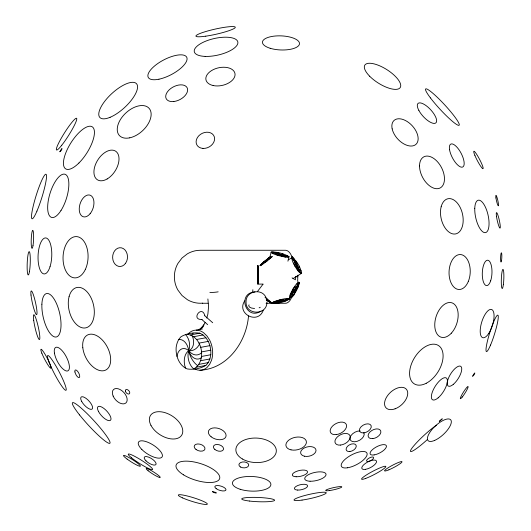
<?xml version="1.0" encoding="UTF-8"?>
<svg xmlns="http://www.w3.org/2000/svg" width="531" height="531" viewBox="0 0 531 531"><rect width="100%" height="100%" fill="white"/><g stroke="black" fill="none" stroke-linecap="round" stroke-linejoin="round"><path stroke-width="0.8" d="M185.578 334.616A12.087 8.476 79.5 0 1 188.671 350.666A14.025 9.83 79.5 0 0 193.696 368.919C207.236 361.611 202.437 336.229 187.191 334.318M210.787 354.735C211.438 346.378 207.953 336.714 199.815 333.189C193.636 332.18 186.474 333.508 181.064 336.681C178.104 339.475 176.664 343.391 176.159 347.367C175.509 355.724 178.993 365.388 187.124 368.919C193.311 369.928 200.472 368.594 205.875 365.428C208.842 362.627 210.283 358.71 210.787 354.735L201.495 356.467M258.358 274.812C257.993 286.481 257.767 267 257.435 273.684M257.515 278.018L258.185 273.631L257.893 265.54L257.442 276.412M296.524 283.959L298.515 282.147L299.424 282.459C298.21 288.306 294.931 294.831 289.886 298.097L289.986 295.316A9.312 1.852 -59.6 0 1 296.517 283.979M297.679 281.476L297.831 275.191M263.071 284.092L257.893 284.092L258.225 281.37A9.312 0.471 -90 0 0 258.225 268.255M252.663 292.654L252.862 289.72M271.772 303.068L271.733 303.447C277.766 303.905 284.297 301.993 289.554 299.026L289.017 298.429L286.242 298.528A9.312 1.401 -14.4 0 0 273.611 301.927L271.772 303.068A5.987 0.903 -14.4 0 1 277.454 301.349A5.987 0.903 -14.4 0 1 281.762 300.938A4.381 0.657 -14.4 0 0 285.572 300.413A4.381 0.657 -14.4 0 0 289.554 299.026M248.508 316.025C246.464 341.772 227.666 368.906 199.981 370.24M266.894 302C267.412 315.507 245.541 315.507 246.059 302C245.528 290.51 263.336 287.61 266.389 298.741M269.881 257.09L271.155 252.125C277.189 251.667 283.713 253.586 288.977 256.546L287.921 261.179M296.192 289.587L293.889 295.15L291.957 297.26M206.738 318.009L207.88 314.093L208.59 306.526L207.88 298.96M249.046 304.867L248.72 305.571L249.344 306.978L251.488 308.053L254.575 308.511M244.751 300.785C235.983 313.715 258.039 325.058 263.257 310.257M292.581 295.495L290.497 299.71A26.085 9.983 -90 0 1 285.472 303.261L275.018 303.261M202.895 326.525L205.085 322.49M260.21 265.274L259.971 265.719L262.095 264.677A9.312 0.75 -39.1 0 0 272.297 256.48A5.934 0.478 -39.1 0 1 267.445 260.23A5.934 0.478 -39.1 0 1 266.403 260.429A4.719 0.378 -39.1 0 0 263.562 262.009L260.21 265.274A4.381 0.352 -39.1 0 1 263.615 262.334A4.381 0.352 -39.1 0 1 266.403 260.429A5.987 0.485 -39.1 0 0 271.109 257.177M202.875 326.625L203.897 324.906L200.094 329.034L202.849 327.269L198.767 329.665M301.356 273.671L298.754 271.739A9.312 1.852 59.6 0 1 294.97 266.237A9.312 1.852 59.6 0 1 292.216 260.382L292.11 257.608C297.161 260.867 300.44 267.398 301.654 273.239L293.006 278.629M257.362 291.658L262.978 284.244M187.941 334.411L189.288 332.818A20.55 14.403 79.5 0 1 203.712 332.818L206.997 336.004L209.679 340.159A20.085 14.078 79.5 0 1 211.544 360.217L209.639 364.366L206.944 367.552A20.55 14.403 79.5 0 1 194.319 368.713M263.562 262.009L270.777 256.207M192.089 333.893L193.251 333.189M288.36 259.805L292.11 257.608M261.079 311.053C245.807 321.169 236.786 292.807 254.96 291.97M259.155 307.827L260.243 307.283M271.155 252.125L273.034 253.652A9.312 1.401 14.4 0 0 285.665 257.044L289.01 256.931M266.336 300.081L271.845 303.208L269.642 300.918A9.312 0.777 36.6 0 0 265.009 297.241M196.251 330.129L202.371 328.994M190.529 334.915L199.815 333.189M193.755 336.681L203.041 334.948M196.643 339.475L205.928 337.749M198.992 343.126L208.278 341.393M200.652 347.367L209.937 345.635M201.508 351.914L210.794 350.188M200.625 360.708L209.918 358.983M198.952 364.352L208.245 362.627M196.589 367.153L205.875 365.428M202.072 319.463C190.304 320.206 201.893 304.256 204.827 315.68M295.707 276.764L297.911 276.764M202.351 303.261L208.019 303.261M266.091 303.261L271.799 303.261M292.096 277.866L294.745 279.465M204.8 315.786L212.705 322.748M201.647 319.35L207.674 324.66M291.957 256.261L293.889 258.378L295.223 261.066M292.581 258.026L290.497 253.818A26.085 9.983 -90 0 0 285.472 250.267L200.419 250.267A26.085 25.86 -90 0 0 187.397 253.811L182 258.026L177.865 263.515A26.689 26.457 -90 0 0 177.865 290.012L182 295.495L187.397 299.71A26.085 25.86 -90 0 0 202.683 303.161M257.489 279.452L257.893 284.092M257.562 268.255L258.013 283.773M257.774 283.773L258.013 265.858M289.017 298.429A5.144 0.777 -14.4 0 1 281.762 300.938A6 0.903 -14.4 0 0 275.085 303.566M287.875 298.389A7.295 1.102 -14.4 0 1 281.762 300.938A4.699 0.71 -14.4 0 0 278.908 302.219A4.699 0.71 -14.4 0 0 280.6 302.478M272.018 303.553A8.848 1.334 -14.4 0 1 281.762 300.938A4.719 0.71 -14.4 0 0 286.03 300.851M273.611 301.927A5.934 0.896 -14.4 0 1 279.777 300.493A5.934 0.896 -14.4 0 1 281.762 300.938A5.854 0.883 -14.4 0 0 283.707 299.55A5.854 0.883 -14.4 0 0 279.625 299.889M258.126 282.844A7.295 0.372 -90 0 1 257.834 275.821A8.848 0.445 -90 0 0 257.834 265.699M260.223 265.759A5.144 0.412 -39.1 0 1 266.403 260.429A6 0.485 -39.1 0 0 270.319 257.19M260.947 265.407A7.295 0.584 -39.1 0 1 266.403 260.429A4.699 0.378 -39.1 0 0 269.005 257.993A4.699 0.378 -39.1 0 0 268.049 258.292M267.199 260.854A5.854 0.471 -39.1 0 1 264.338 262.653A5.854 0.471 -39.1 0 1 266.403 260.429A8.848 0.71 -39.1 0 0 270.345 257.422M271.188 252.51A5.144 0.777 14.4 0 1 279.253 254.123A6 0.903 14.4 0 0 287.132 255.404M271.832 253.028A7.295 1.102 14.4 0 1 279.253 254.123A4.699 0.71 14.4 0 0 282.857 254.568A4.699 0.71 14.4 0 0 282.2 253.679M288.439 257.15A5.987 0.903 14.4 0 1 282.479 255.736A5.987 0.903 14.4 0 1 279.253 254.123A4.381 0.657 14.4 0 0 276.166 252.789A4.381 0.657 14.4 0 0 271.726 251.913M288.997 256.738A8.848 1.334 14.4 0 1 279.253 254.123A5.854 0.883 14.4 0 0 276.067 254.123A5.854 0.883 14.4 0 0 279.04 255.69M276.518 252.325A4.719 0.71 14.4 0 1 279.253 254.123A5.934 0.896 14.4 0 0 279.824 255.252A5.934 0.896 14.4 0 0 285.665 257.044M291.811 258.033A5.144 1.022 59.6 0 1 296.457 264.69A6 1.195 59.6 0 0 301.25 270.89M291.851 258.982A7.295 1.454 59.6 0 1 296.457 264.69A4.699 0.936 59.6 0 0 298.767 267.378A4.699 0.936 59.6 0 0 299.039 266.031M300.738 273.551A5.987 1.188 59.6 0 1 297.493 268.394A5.987 1.188 59.6 0 1 296.457 264.69A4.381 0.87 59.6 0 0 295.296 261.385A4.381 0.87 59.6 0 0 292.727 257.727M301.502 273.458A8.848 1.759 59.6 0 1 296.457 264.69A5.854 1.162 59.6 0 0 294.074 262.745A5.854 1.162 59.6 0 0 294.97 266.237M295.953 261.099A4.719 0.936 59.6 0 1 296.457 264.69A5.934 1.181 59.6 0 0 295.92 266.25A5.934 1.181 59.6 0 0 298.754 271.739M298.515 282.147A5.144 1.022 -59.6 0 1 295.229 289.269A6 1.195 -59.6 0 0 292.488 296.165M297.625 282.811A7.295 1.454 -59.6 0 1 295.229 289.269A4.699 0.936 -59.6 0 0 294.194 292.389A4.699 0.936 -59.6 0 0 295.681 291.632M289.581 297.665A5.987 1.188 -59.6 0 1 292.362 292.349A5.987 1.188 -59.6 0 1 295.229 289.269A4.381 0.87 -59.6 0 0 297.632 286.382A4.381 0.87 -59.6 0 0 299.424 282.459M290.185 298.037A8.848 1.759 -59.6 0 1 295.229 289.269A4.719 0.936 -59.6 0 0 298.349 286.567M289.986 295.316A5.934 1.181 -59.6 0 1 293.364 290.012A5.934 1.181 -59.6 0 1 295.229 289.269A5.854 1.162 -59.6 0 0 295.501 286.607A5.854 1.162 -59.6 0 0 292.74 289.461M271.58 302.77A5.144 0.425 36.6 0 1 266.462 299.451M270.83 301.986A7.295 0.604 36.6 0 1 266.496 299.378M271.593 303.267A4.381 0.365 36.6 0 1 266.25 299.444M268.135 301.309A4.719 0.392 36.6 0 1 266.456 299.988M266.389 298.449A5.854 0.485 36.6 0 1 266.436 299.205M218.168 291.844A20.55 5.562 -16.3 0 1 209.871 292.369M199.437 344.254A18.744 13.142 79.5 0 1 188.671 350.666A11.085 7.773 79.5 0 0 177.009 356.467M192.169 335.811A10.142 7.109 79.5 0 1 188.671 350.666A13.733 9.631 79.5 0 0 185.518 368.036M178.701 339.475A11.503 8.065 79.5 0 1 188.671 350.666A21.718 15.226 79.5 0 0 197.771 365.753M201.216 357.841A11.987 8.403 79.5 0 1 188.671 350.666A14.324 10.043 79.5 0 0 201.501 352.796M295.528 276.764A26.689 10.215 -90 0 1 295.455 279.837M363.981 432.951A7.68 4.653 -27.7 0 1 357.29 441.274A7.68 4.653 -27.7 0 1 350.095 437.431A7.68 4.653 -27.7 0 1 360.104 430.887M427.521 439.402A20.669 2.675 -42.7 0 1 411.233 449.233A20.669 2.675 -42.7 0 1 436.429 425.265M59.89 151.727C62.008 150.631 63.368 145.069 59.89 151.727M472.663 376.16C474.681 375.251 476.274 369.35 472.663 376.16M212.453 491.686C217.006 494.368 218.44 492.502 212.453 491.686M439.31 421.375L442.157 418.913L439.31 421.375M474.767 208.291A16.6 6.306 77.3 0 0 485.029 232.671A16.6 6.306 77.3 0 0 485.925 208.291A16.6 6.306 77.3 0 0 474.767 208.291M449.551 149.722A12.917 4.905 62.3 0 0 461.817 167.205A12.917 4.905 62.3 0 0 458.963 149.722A12.917 4.905 62.3 0 0 449.551 149.722M418.879 110.475A13.202 5.018 47.3 0 0 435.626 123.066A13.202 5.018 47.3 0 0 426.413 105.868A13.202 5.018 47.3 0 0 418.879 110.475M392.163 128.867A16.209 9.817 47.3 0 0 413.895 145.58A16.209 9.817 47.3 0 0 408.95 122.754A16.209 9.817 47.3 0 0 392.163 128.867M441.161 206.758A18.021 10.912 77.3 0 0 453.819 234.038A18.021 10.912 77.3 0 0 460.53 208.165A18.021 10.912 77.3 0 0 441.161 206.758M468.362 281.337A17.49 10.587 -87.7 0 0 460.49 254.548A17.49 10.587 -87.7 0 0 450.056 280.149A17.49 10.587 -87.7 0 0 468.362 281.337M419.53 165.931A17.583 10.647 62.3 0 0 438.248 188.611A17.583 10.647 62.3 0 0 438.248 162.639A17.583 10.647 62.3 0 0 419.53 165.931M490.657 280.799A12.717 4.832 -87.7 0 0 488.261 260.343A12.717 4.832 -87.7 0 0 482.48 277.607A12.717 4.832 -87.7 0 0 490.657 280.799M488.626 333.621A14.775 5.615 -72.7 0 0 492.244 309.845A14.775 5.615 -72.7 0 0 480.528 327.249A14.775 5.615 -72.7 0 0 488.626 333.621M451.33 333.189A18.021 10.912 -72.7 0 0 453.255 303.433A18.021 10.912 -72.7 0 0 434.803 323.359A18.021 10.912 -72.7 0 0 451.33 333.189M426.24 383.263A22.654 13.713 -57.7 0 0 440.903 347.878A22.654 13.713 -57.7 0 0 411.877 362.859A22.654 13.713 -57.7 0 0 426.24 383.263M395.117 408.804A13.779 8.343 -42.7 0 0 406.653 389.608A13.779 8.343 -42.7 0 0 386.648 397.009A13.779 8.343 -42.7 0 0 395.117 408.804M453.275 384.384A11.655 4.427 -57.7 0 0 461.286 366.921A11.655 4.427 -57.7 0 0 448.874 377.229A11.655 4.427 -57.7 0 0 453.275 384.384M438.175 397.819A12.89 4.898 -57.7 0 0 446.85 378.55A12.89 4.898 -57.7 0 0 433.097 390.205A12.89 4.898 -57.7 0 0 438.175 397.819M434.736 440.372A15.366 5.841 -42.7 0 0 451.244 420.897A15.366 5.841 -42.7 0 0 432.141 429.313A15.366 5.841 -42.7 0 0 434.736 440.372M336.236 434.597A8.861 5.363 -27.7 0 0 346.318 424.475A8.861 5.363 -27.7 0 0 332.552 426.048A8.861 5.363 -27.7 0 0 336.236 434.597M363.815 432.865A6.399 3.876 -27.7 0 0 371.096 425.557A6.399 3.876 -27.7 0 0 361.153 426.692A6.399 3.876 -27.7 0 0 363.815 432.865M340.524 445.078A8.244 4.991 -27.7 0 0 349.989 435.699A8.244 4.991 -27.7 0 0 337.212 437.066A8.244 4.991 -27.7 0 0 340.524 445.078M349.863 451.536A5.483 3.319 -27.7 0 0 356.102 445.277A5.483 3.319 -27.7 0 0 347.579 446.252A5.483 3.319 -27.7 0 0 349.863 451.536M372.828 438.619A6.89 4.175 -27.7 0 0 380.674 430.747A6.89 4.175 -27.7 0 0 369.961 431.975A6.89 4.175 -27.7 0 0 372.828 438.619M291.015 449.857A10.434 6.319 -12.7 0 0 306.42 442.137A10.434 6.319 -12.7 0 0 291.015 438.745A10.434 6.319 -12.7 0 0 291.015 449.857M304.469 456.215A7.826 4.739 -12.7 0 0 316.025 450.421A7.826 4.739 -12.7 0 0 304.469 447.879A7.826 4.739 -12.7 0 0 304.469 456.215M368.335 461.452A3.949 1.5 -27.7 0 0 373.678 457.702A3.949 1.5 -27.7 0 0 368.335 458.572A3.949 1.5 -27.7 0 0 368.335 461.452M374.149 454.914A9.087 3.451 -27.7 0 0 386.455 446.279A9.087 3.451 -27.7 0 0 374.149 448.29A9.087 3.451 -27.7 0 0 374.149 454.914M347.686 467.765A14.39 5.463 -27.7 0 0 367.16 454.091A14.39 5.463 -27.7 0 0 347.686 457.277A14.39 5.463 -27.7 0 0 347.686 467.765M365.454 469.351A8.204 3.12 -27.7 0 0 376.565 461.552A8.204 3.12 -27.7 0 0 365.454 463.371A8.204 3.12 -27.7 0 0 365.454 469.351M365.773 478.391A13.66 1.766 -27.7 0 0 385.632 467.054A13.66 1.766 -27.7 0 0 369.815 472.922A13.66 1.766 -27.7 0 0 365.773 478.391M388.904 469.802A9.87 1.281 -27.7 0 0 402.04 461.797A9.87 1.281 -27.7 0 0 388.904 467.307A9.87 1.281 -27.7 0 0 388.904 469.802M462.262 397.022A7.222 0.936 -57.7 0 0 468.163 386.714A7.222 0.936 -57.7 0 0 462.262 394.055A7.222 0.936 -57.7 0 0 462.262 397.022M490.551 345.044A19.076 2.469 -72.7 0 0 498.071 315.381A19.076 2.469 -72.7 0 0 487.81 339.581A19.076 2.469 -72.7 0 0 490.551 345.044M503.355 284.576A9.538 1.235 -87.7 0 0 503.089 269.449A9.538 1.235 -87.7 0 0 501.297 282.731A9.538 1.235 -87.7 0 0 503.355 284.576M501.523 260.582A4.66 0.604 -87.7 0 0 501.523 252.862A4.66 0.604 -87.7 0 0 500.58 258.73A4.66 0.604 -87.7 0 0 501.523 260.582M496.531 216.661A7.938 1.029 77.3 0 0 500.029 228.111A7.938 1.029 77.3 0 0 498.284 216.316A7.938 1.029 77.3 0 0 496.531 216.661M495.954 197.97A5.356 0.69 77.3 0 0 498.304 205.809A5.356 0.69 77.3 0 0 497.182 197.97A5.356 0.69 77.3 0 0 495.954 197.97M474.946 155.583A9.87 1.281 62.3 0 0 482.951 168.719A9.87 1.281 62.3 0 0 477.442 155.583A9.87 1.281 62.3 0 0 474.946 155.583M430.442 97.903A24.692 3.199 47.3 0 0 458.751 125.362A24.692 3.199 47.3 0 0 438.029 98.016A24.692 3.199 47.3 0 0 430.442 97.903M369.642 76.205A20.961 7.965 32.3 0 0 400.135 87.681A20.961 7.965 32.3 0 0 377.813 65.061A20.961 7.965 32.3 0 0 369.642 76.205M310.051 481.232A10.892 4.142 -12.7 0 0 326.054 474.495A10.892 4.142 -12.7 0 0 310.051 473.904A10.892 4.142 -12.7 0 0 310.051 481.232M296.125 476.758A7.779 2.954 -12.7 0 0 307.555 471.953A7.779 2.954 -12.7 0 0 296.125 471.528A7.779 2.954 -12.7 0 0 296.125 476.758M297.712 490.08A6.744 2.562 -12.7 0 0 307.615 485.911A6.744 2.562 -12.7 0 0 297.712 485.546A6.744 2.562 -12.7 0 0 297.712 490.08M240.185 489.277A19.242 7.308 2.3 0 0 270.764 485.301A19.242 7.308 2.3 0 0 244.048 476.825A19.242 7.308 2.3 0 0 240.185 489.277M302.033 500.089A16.547 2.144 -12.7 0 0 326.253 492.814A16.547 2.144 -12.7 0 0 302.033 496.293A16.547 2.144 -12.7 0 0 302.033 500.089M329.685 490.531A8.277 1.069 -12.7 0 0 341.791 486.894A8.277 1.069 -12.7 0 0 329.685 488.633A8.277 1.069 -12.7 0 0 329.685 490.531M249.384 501.038A16.428 2.124 2.3 0 0 274.58 500.308A16.428 2.124 2.3 0 0 250.566 497.401A16.428 2.124 2.3 0 0 249.384 501.038M182.591 497.905A15.193 1.965 17.3 0 0 206.884 504.397A15.193 1.965 17.3 0 0 189.102 496.452A15.193 1.965 17.3 0 0 182.591 497.905M183.494 474.833A22.787 8.655 17.3 0 0 219.396 479.201A22.787 8.655 17.3 0 0 190.795 461.446A22.787 8.655 17.3 0 0 183.494 474.833M216.183 488.646A5.828 2.217 17.3 0 0 225.708 490.378A5.828 2.217 17.3 0 0 219.323 485.699A5.828 2.217 17.3 0 0 216.183 488.646M141.843 449.478A13.925 5.29 32.3 0 0 162.055 456.992A13.925 5.29 32.3 0 0 147.1 441.965A13.925 5.29 32.3 0 0 141.843 449.478M145.985 460.828A6.857 2.602 32.3 0 0 155.935 464.525A6.857 2.602 32.3 0 0 148.574 457.125A6.857 2.602 32.3 0 0 145.985 460.828M131.628 457.901A14.397 1.865 32.3 0 0 152.178 469.669A14.397 1.865 32.3 0 0 137.549 457.901A14.397 1.865 32.3 0 0 131.628 457.901M127.121 459.096A9.983 1.294 32.3 0 0 140.383 466.145A9.983 1.294 32.3 0 0 128.316 457.204A9.983 1.294 32.3 0 0 127.121 459.096M148.142 470.751A8.297 1.075 32.3 0 0 159.99 477.535A8.297 1.075 32.3 0 0 151.554 470.751A8.297 1.075 32.3 0 0 148.142 470.751M214.882 449.491A5.25 3.179 17.3 0 0 223.405 449.644A5.25 3.179 17.3 0 0 217.152 444.454A5.25 3.179 17.3 0 0 214.882 449.491M211.112 436.774A9.133 5.529 17.3 0 0 225.854 436.774A9.133 5.529 17.3 0 0 214.697 427.867A9.133 5.529 17.3 0 0 211.112 436.774M196.065 449.518A5.562 3.365 17.3 0 0 204.9 449.206A5.562 3.365 17.3 0 0 197.797 443.949A5.562 3.365 17.3 0 0 196.065 449.518M242.401 458.99A20.244 12.253 2.3 0 0 275.841 453.487A20.244 12.253 2.3 0 0 250.061 438.46A20.244 12.253 2.3 0 0 242.401 458.99M240.503 467.008A4.918 2.974 2.3 0 0 248.627 465.674A4.918 2.974 2.3 0 0 242.362 462.023A4.918 2.974 2.3 0 0 240.503 467.008M150.963 425.351A18.466 11.178 32.3 0 0 179.81 437.179A18.466 11.178 32.3 0 0 167.451 413.523A18.466 11.178 32.3 0 0 150.963 425.351M125.396 391.135A2.721 1.646 47.3 0 0 129.026 393.982A2.721 1.646 47.3 0 0 128.243 390.166A2.721 1.646 47.3 0 0 125.396 391.135M113.149 396.093A9.133 5.529 47.3 0 0 125.966 402.91A9.133 5.529 47.3 0 0 120.185 389.595A9.133 5.529 47.3 0 0 113.149 396.093M98.574 411.625A9.239 3.511 47.3 0 0 110.295 420.433A9.239 3.511 47.3 0 0 103.85 408.399A9.239 3.511 47.3 0 0 98.574 411.625M81.674 401.409A8.124 3.086 47.3 0 0 91.989 409.155A8.124 3.086 47.3 0 0 86.314 398.569A8.124 3.086 47.3 0 0 81.674 401.409M79.59 414.963A27.559 3.564 47.3 0 0 109.904 443.232A27.559 3.564 47.3 0 0 84.13 410.775A27.559 3.564 47.3 0 0 79.59 414.963M74.924 371.965A4.261 1.62 62.3 0 0 79.013 377.607A4.261 1.62 62.3 0 0 77.918 371.72A4.261 1.62 62.3 0 0 74.924 371.965M54.441 353.148A13.222 5.025 62.3 0 0 66.999 371.05A13.222 5.025 62.3 0 0 64.078 353.148A13.222 5.025 62.3 0 0 54.441 353.148M82.809 347.759A19.747 11.954 62.3 0 0 105.37 370.22A19.747 11.954 62.3 0 0 101.859 339.535A19.747 11.954 62.3 0 0 82.809 347.759M49.111 362.222A19.607 2.536 62.3 0 0 65.34 390.159A19.607 2.536 62.3 0 0 56.18 366.43A19.607 2.536 62.3 0 0 49.111 362.222M41.836 353.195A10.72 1.387 62.3 0 0 50.677 368.222A10.72 1.387 62.3 0 0 45.387 354.861A10.72 1.387 62.3 0 0 41.836 353.195M69.083 296.643A20.669 12.512 77.3 0 0 83.533 328.005A20.669 12.512 77.3 0 0 91.312 298.395A20.669 12.512 77.3 0 0 69.083 296.643M41.883 304.236A22.256 8.456 77.3 0 0 55.569 337.052A22.256 8.456 77.3 0 0 56.89 304.502A22.256 8.456 77.3 0 0 41.883 304.236M31.004 295.057A12.186 1.58 77.3 0 0 36.247 314.465A12.186 1.58 77.3 0 0 34.575 298.767A12.186 1.58 77.3 0 0 31.004 295.057M33.712 320.412A12.717 1.646 77.3 0 0 39.287 339.535A12.717 1.646 77.3 0 0 36.865 321.467A12.717 1.646 77.3 0 0 33.712 320.412M50.027 266.715A18.021 6.843 -87.7 0 0 46.33 238.041A18.021 6.843 -87.7 0 0 38.371 262.998A18.021 6.843 -87.7 0 0 50.027 266.715M29.484 271.394A11.655 1.507 -87.7 0 0 29.53 251.979A11.655 1.507 -87.7 0 0 27.141 266.443A11.655 1.507 -87.7 0 0 29.484 271.394M32.982 245.734A9.007 1.168 -87.7 0 0 33.048 230.673A9.007 1.168 -87.7 0 0 31.19 241.698A9.007 1.168 -87.7 0 0 32.982 245.734M85.405 269.323A20.669 12.512 -87.7 0 0 77.34 236.687A20.669 12.512 -87.7 0 0 63.926 265.699A20.669 12.512 -87.7 0 0 85.405 269.323M125.601 263.25A9.399 7.434 -87.7 0 0 121.606 247.877A9.399 7.434 -87.7 0 0 112.997 260.19A9.399 7.434 -87.7 0 0 125.601 263.25M90.111 213.721A11.33 6.857 -72.7 0 0 90.449 195.308A11.33 6.857 -72.7 0 0 79.238 208.789A11.33 6.857 -72.7 0 0 90.111 213.721M60.999 210.488A22.607 8.589 -72.7 0 0 65.744 174.599A22.607 8.589 -72.7 0 0 48.022 202.377A22.607 8.589 -72.7 0 0 60.999 210.488M36.938 211.099A23.318 3.02 -72.7 0 0 46.29 174.599A23.318 3.02 -72.7 0 0 33.811 203.731A23.318 3.02 -72.7 0 0 36.938 211.099M107.176 178.947A16.959 10.268 -57.7 0 0 116.959 152.364A16.959 10.268 -57.7 0 0 95.268 165.061A16.959 10.268 -57.7 0 0 107.176 178.947M78.933 162.997A24.871 9.452 -57.7 0 0 92.354 126.896A24.871 9.452 -57.7 0 0 65.512 153.605A24.871 9.452 -57.7 0 0 78.933 162.997M61.729 145.268A18.758 2.429 -57.7 0 0 76.783 118.705A18.758 2.429 -57.7 0 0 61.184 138.372A18.758 2.429 -57.7 0 0 61.729 145.268M173.823 101.514A11.815 7.155 -27.7 0 0 187.264 88.02A11.815 7.155 -27.7 0 0 168.904 90.124A11.815 7.155 -27.7 0 0 173.823 101.514M129.743 137.828A20.138 12.193 -42.7 0 0 150.585 110.866A20.138 12.193 -42.7 0 0 122.256 116.906A20.138 12.193 -42.7 0 0 129.743 137.828M110.109 117.298A24.904 9.458 -42.7 0 0 137.476 85.83A24.904 9.458 -42.7 0 0 106.937 98.574A24.904 9.458 -42.7 0 0 110.109 117.298M158.955 79.205A21.725 8.257 -27.7 0 0 187.018 58.144A21.725 8.257 -27.7 0 0 156.413 64.516A21.725 8.257 -27.7 0 0 158.955 79.205M202.961 148.408A9.651 7.633 -27.7 0 0 214.292 136.752A9.651 7.633 -27.7 0 0 198.813 135.783A9.651 7.633 -27.7 0 0 202.961 148.408M213.13 85.531A14.855 8.994 -12.7 0 0 235.067 74.539A14.855 8.994 -12.7 0 0 213.13 69.714A14.855 8.994 -12.7 0 0 213.13 85.531M205.139 56.399A22.309 8.476 -12.7 0 0 237.901 42.619A22.309 8.476 -12.7 0 0 205.139 41.405A22.309 8.476 -12.7 0 0 205.139 56.399M205.776 36.168A20.165 2.609 -12.7 0 0 235.299 27.3A20.165 2.609 -12.7 0 0 205.776 31.535A20.165 2.609 -12.7 0 0 205.776 36.168M270.186 48.281A18.545 7.049 2.3 0 0 299.418 44.226A18.545 7.049 2.3 0 0 273.312 36.234A18.545 7.049 2.3 0 0 270.186 48.281"/></g></svg>
